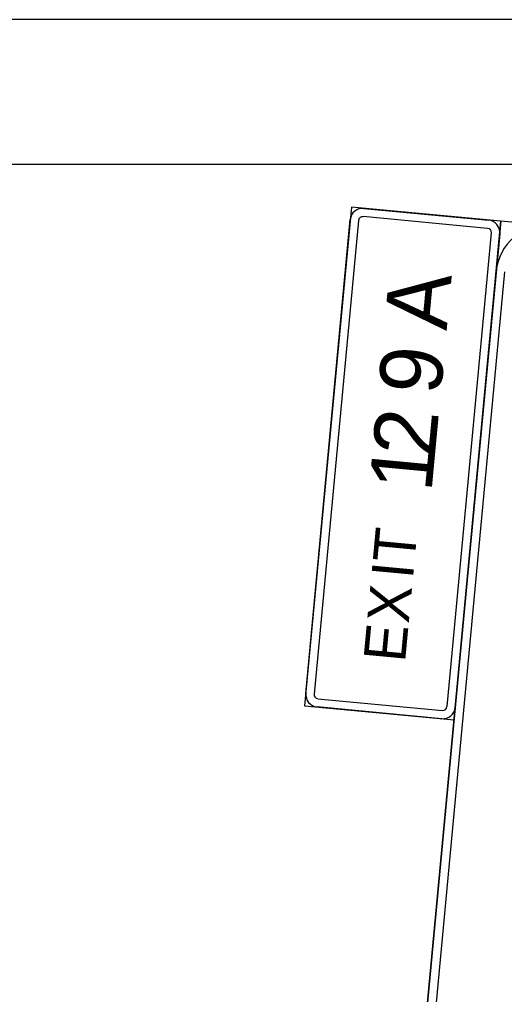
# Model space of a CAD drawing. Extents: x -2.5 to 34, y 0 to 22.
# Drawn here: x 9.272 to 10.95, y 18.631 to 22 of the extents above; entities that cross this region are included whole.
import ezdxf

# ---------------------------------------------------------------- set-up
doc = ezdxf.new("R2010")
doc.units = 0
for name, color, linetype in [('SH_Border', 7, 'Continuous'), ('SH_Cut_Line', 7, 'Continuous'), ('SN_P_Truss_Overhead', 7, 'Continuous')]:
    doc.layers.add(name, color=color, linetype=linetype)

msp = doc.modelspace()

# ---------------------------------------------------------------- linework, layer by layer
at = {"layer": 'SH_Border'}
msp.add_lwpolyline([(1.5, 21.5), (33.5, 21.5), (33.5, 0.5), (1.5, 0.5)], close=True, dxfattribs=at)
at = {"layer": 'SH_Cut_Line'}
msp.add_lwpolyline([(0, 0), (34, 0), (34, 22), (0, 22)], close=True, dxfattribs=at)
at = {"layer": 'SN_P_Truss_Overhead'}
for p, q in [((10.4201, 21.3514), (10.2585, 19.6284)), ((10.937, 21.3029), (10.4201, 21.3514)), ((10.4632, 21.3474), (10.8939, 21.307)), ((10.2625, 19.6715), (10.4161, 21.3084)), ((10.4448, 21.3057), (10.2912, 19.6688)), ((10.8912, 21.2783), (10.4605, 21.3187)), ((10.937, 21.3029), (10.6461, 18.2016)), ((10.7754, 19.58), (10.937, 21.3029)), ((12.66, 21.1413), (10.937, 21.3029)), ((10.7507, 19.6257), (10.9042, 21.2626)), ((10.933, 21.2599), (10.7794, 19.623)), ((10.6622, 18.3739), (10.9208, 21.1306)), ((10.9495, 21.128), (10.6909, 18.3712)), ((10.3042, 19.6531), (10.735, 19.6127)), ((10.2585, 19.6284), (10.7754, 19.58)), ((10.7323, 19.584), (10.3015, 19.6244))]:
    msp.add_line(p, q, dxfattribs=at)
for centre, radius, start, end in [((10.4591, 21.3043), 0.0433, 84.6407, 174.6407), ((10.4591, 21.3043), 0.0144, 84.6407, 174.6407), ((10.8899, 21.2639), 0.0433, 354.6407, 84.6407), ((10.8899, 21.2639), 0.0144, 354.6407, 84.6407), ((11.0931, 21.1145), 0.1731, 84.6407, 174.6407), ((10.3056, 19.6675), 0.0433, 174.6407, 264.6407), ((10.3056, 19.6675), 0.0144, 174.6407, 264.6407), ((10.7363, 19.6271), 0.0433, 264.6407, 354.6407), ((10.7363, 19.6271), 0.0144, 264.6407, 354.6407)]:
    msp.add_arc(centre, radius, start, end, dxfattribs=at)

# ---------------------------------------------------------------- texts
for s, height, p in [('A', 0.2163, (10.7493, 20.9233)), ('9', 0.2163, (10.7283, 20.6993)), ('2', 0.2163, (10.708, 20.4833)), ('1', 0.2163, (10.6968, 20.3638)), ('T', 0.1442, (10.6376, 20.1182)), ('I', 0.1442, (10.6325, 20.0639)), ('X', 0.1442, (10.6181, 19.9109)), ('E', 0.1442, (10.6054, 19.7759))]:
    msp.add_text(s, height=height, rotation=84.6407, dxfattribs=at).set_placement(p)

doc.saveas('drawing.dxf')
